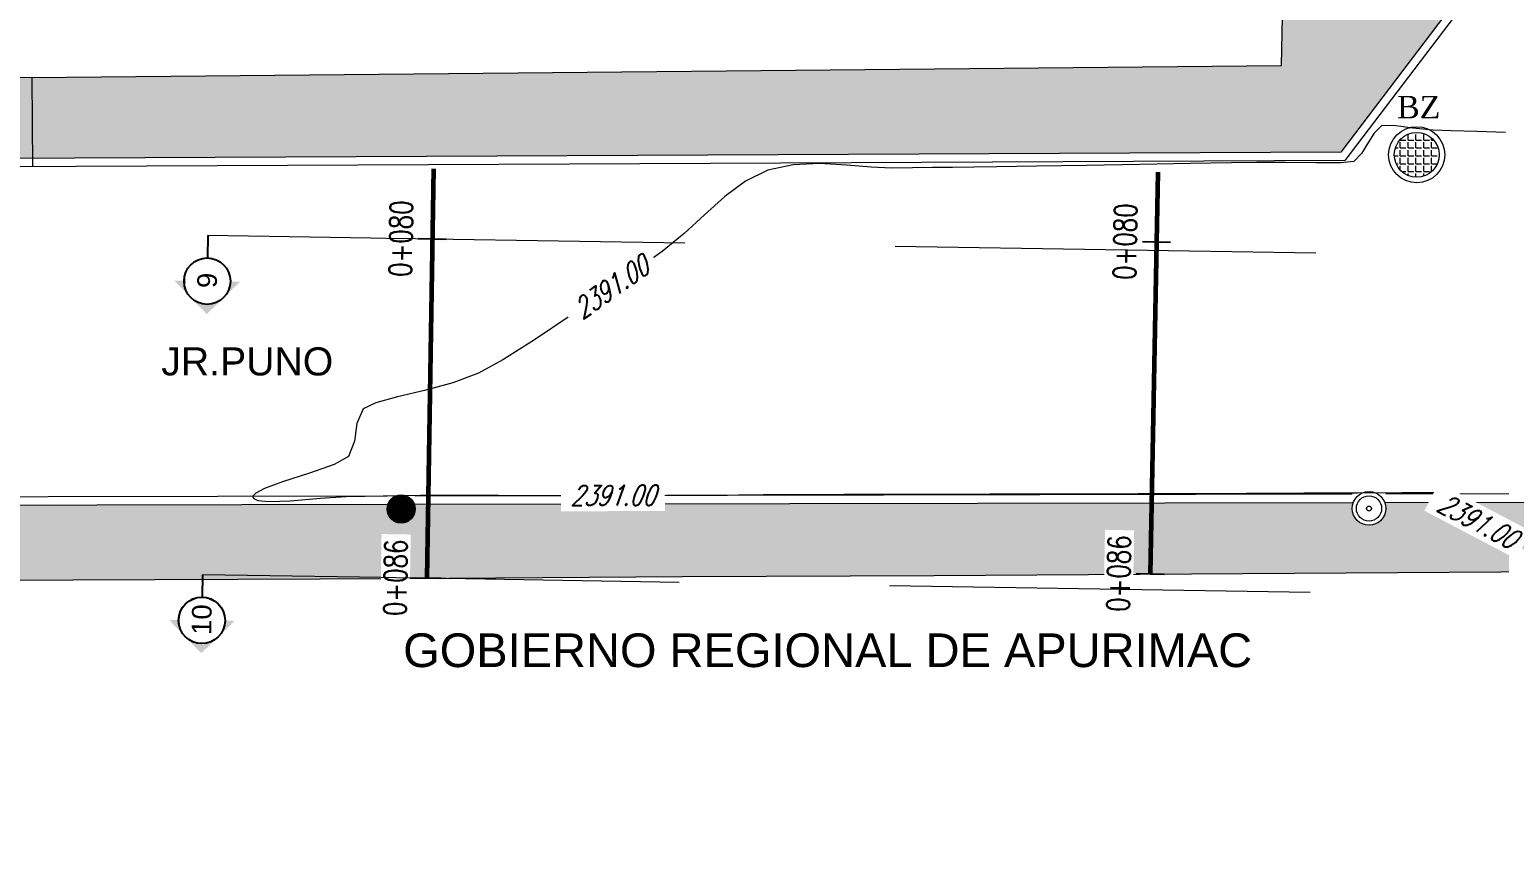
# Model space of a CAD drawing. Header units: metres. Extents: x 0 to 730306, y 0 to 8491524.
# Drawn here: x 729532.95 to 729559.16, y 8491322.2 to 8491336.63 of the extents above; entities that cross this region are included whole.
import ezdxf

# ---------------------------------------------------------------- set-up
doc = ezdxf.new("R2010")
doc.units = ezdxf.units.M
doc.linetypes.add('HIDDEN', pattern=[0.375, 0.25, -0.125])
for name, color, linetype in [('C-ALIG', 9, 'HIDDEN'), ('C-TOPO-MINR', 8, 'Continuous'), ('C-TOPO-TEXT', 7, 'Continuous'), ('G-Formatos', 7, 'Continuous'), ('LINEAS DE SECCIÓN', 150, 'HIDDEN'), ('TEXTO DE SECCIÓN', 11, 'Continuous'), ('V-NODE-TEXT', 11, 'Continuous')]:
    doc.layers.add(name, color=color, linetype=linetype)
for name, color, linetype, lineweight in [('CALLES', 5, 'Continuous', 18), ('ESPINAS', 86, 'Continuous', 0), ('HACH', 7, 'Continuous', 0), ('T-POSTE', 7, 'Continuous', 25), ('TEX-2', 5, 'Continuous', 5), ('TEXTO', 255, 'Continuous', 0)]:
    doc.layers.add(name, color=color, linetype=linetype, lineweight=lineweight)
doc.styles.add('Arial', font='arial.ttf')
doc.styles.add('ROMANS-SP', font='simplex.shx', dxfattribs={"width": 0.75, "height": 1.8, "bigfont": '@extfont2.shx'})
doc.styles.add('SIMPLEX', font='simplex.shx', dxfattribs={"width": 0.75, "oblique": 20, "height": 1.75})
doc.styles.get("Standard").update_dxf_attribs({"font": 'arial.ttf'})

# ---------------------------------------------------------------- blocks, each defined once
blk = doc.blocks.new('AeccTickLine')
blk.add_line((0, -0.5), (0, 0.5))
blk = doc.blocks.new('AeccSectionMark')
at = {"linetype": 'ByBlock', "lineweight": -2}
h = blk.add_hatch(color=0, dxfattribs=at)
h.paths.add_polyline_path([(6, 7.207), (5.646, 6.854, -0.414214), (6.354, 6.854)])
h.paths.add_polyline_path([(5.646, 6.854), (5.293, 6.5), (5.5, 6.5, -0.198912)])
h.paths.add_polyline_path([(6.354, 6.854, -0.198912), (6.5, 6.5), (6.707, 6.5)])
at = {"color": 0, "linetype": 'ByBlock', "lineweight": -2}
blk.add_circle((6, 6.5), 0.5, dxfattribs=at)
blk = doc.blocks.new('BUZON 2')
h = blk.add_hatch()
h.set_pattern_fill('ANGLE', color=0, scale=0.02)
h.set_pattern_definition([(0, (-729608.55375, -8491393.21117), (0, 0.1397), [0.1016, -0.0381]), (90, (-729608.55375, -8491393.21117), (-0.1397, 9e-18), [0.1016, -0.0381])])
h.paths.add_polyline_path([(-0.4, 0, 1), (0.4, 0, 1)])
at = {"color": 0}
for radius in [0.5, 0.4]:
    blk.add_circle((0, 0), radius, dxfattribs=at)
blk = doc.blocks.new('*U150', base_point=(729557.682, 8491334.399, 2390.962))
at = {"layer": 'V-NODE-TEXT', "color": 8, "linetype": 'ByBlock', "insert": (729557.332, 8491335.449, 2390.962), "char_height": 0.4, "attachment_point": 1}
blk.add_mtext('{\\fTimes New Roman|b0|i0|c0|p18;BZ}', dxfattribs=at)
blk = doc.blocks.new('*U151', base_point=(729557.682, 8491334.399, 2390.962))
at = {"color": 7, "linetype": 'ByBlock', "lineweight": -2}
blk.add_blockref('*U150', (729557.682, 8491334.399, 2390.962), dxfattribs=at)
blk = doc.blocks.new('*U152', base_point=(729557.682, 8491334.399, 2390.962))
at = {"color": 7, "linetype": 'ByBlock', "lineweight": -2}
for name in ['*U151', 'BUZON 2']:
    blk.add_blockref(name, (729557.682, 8491334.399, 2390.962), dxfattribs=at)
blk = doc.blocks.new('HIDRANTE')
at = {"color": 1}
for radius in [0.388, 0.291, 0.0566]:
    blk.add_circle((0, 0), radius, dxfattribs=at)
blk = doc.blocks.new('*U155', base_point=(729556.832, 8491328.098, 2391.013))
at = {"color": 0, "linetype": 'ByBlock', "lineweight": -2, "xscale": 0.7727211238843856, "yscale": 0.7727211238843856, "zscale": 0.7727211238843856}
blk.add_blockref('HIDRANTE', (729556.832, 8491328.098, 2391.013), dxfattribs=at)
blk = doc.blocks.new('POSTE DE CONCRETO')
at = {"layer": 'T-POSTE', "lineweight": 0}
h = blk.add_hatch(dxfattribs=at)
h.set_pattern_fill('ANSI31', color=256, scale=0.02, angle=135)
edge = h.paths.add_edge_path()
edge.add_arc((0, 0), 1.73, 0, 360)
blk.add_circle((0, 0), 1.73, dxfattribs=at)
blk = doc.blocks.new('*U156', base_point=(729539.577, 8491328.089, 2391.164))
at = {"color": 3, "linetype": 'ByBlock', "lineweight": -2, "xscale": 0.1446221087505031, "yscale": 0.1446221087505031, "zscale": 0.1446221087505031}
blk.add_blockref('POSTE DE CONCRETO', (729539.577, 8491328.089, 2391.164), dxfattribs=at)

msp = doc.modelspace()

# ---------------------------------------------------------------- hatches: boundary and pattern name
at = {"layer": 'HACH', "lineweight": 0}
h = msp.add_hatch(dxfattribs=at)
h.set_pattern_fill('AR-B816', color=256, scale=0.001)
h.set_pattern_definition([(0, (-12.828, 1.7562), (0, 0.2032), []), (90, (-12.828, 1.7562), (-0.2032, 0.2032), [0.2032, -0.2032])])
h.paths.add_polyline_path([(729558.331, 8491341.646, -0.47408), (729558.032, 8491341.891, -0.476317), (729558.333, 8491342.136), (729558.381, 8491355.185), (729555.687, 8491356.332), (729555.58, 8491351.118), (729555.578, 8491350.984), (729555.577, 8491350.984), (729555.482, 8491346.354), (729555.273, 8491335.991), (729547.153, 8491335.913), (729547.149, 8491334.402), (729556.329, 8491334.446), (729558.314, 8491337.059)])
h.paths.add_polyline_path([(729547.153, 8491335.913), (729532.996, 8491335.777), (729533.002, 8491334.335), (729547.149, 8491334.402)])

# ---------------------------------------------------------------- linework, layer by layer
at = {"lineweight": 5}
msp.add_lwpolyline([(729532.996, 8491335.777), (729533.003, 8491334.185)], dxfattribs=at)
at = {"layer": 'C-ALIG', "color": 5, "linetype": 'HIDDEN', "lineweight": 60, "ltscale": 30}
for p, q in [((729541.416, 8491412.886), (729540.036, 8491326.854)), ((729541.416, 8491412.886), (729540.036, 8491326.854)), ((729541.416, 8491412.886), (729540.036, 8491326.854)), ((729554.562, 8491412.827), (729552.931, 8491326.928)), ((729554.562, 8491412.827), (729552.931, 8491326.928)), ((729554.562, 8491412.827), (729552.931, 8491326.928))]:
    msp.add_line(p, q, dxfattribs=at)
at = {"layer": 'C-TOPO-MINR', "color": 84, "linetype": 'Continuous', "lineweight": 0, "elevation": 2391}
msp.add_lwpolyline([(729559.264, 8491334.795), (729558.752, 8491334.814), (729558.297, 8491334.823), (729557.968, 8491334.835), (729557.612, 8491334.875), (729557.27, 8491334.92), (729557.055, 8491334.914), (729556.923, 8491334.782), (729556.811, 8491334.604), (729556.699, 8491334.423), (729556.563, 8491334.282), (729556.33, 8491334.256), (729555.883, 8491334.253), (729555.343, 8491334.259), (729554.828, 8491334.26), (729554.382, 8491334.253), (729553.65, 8491334.241), (729552.749, 8491334.226), (729551.795, 8491334.21), (729550.905, 8491334.196), (729550.197, 8491334.184), (729549.785, 8491334.178), (729549.409, 8491334.173), (729549.051, 8491334.17), (729548.693, 8491334.166), (729548.317, 8491334.162), (729547.955, 8491334.179), (729547.519, 8491334.217), (729547.044, 8491334.242), (729546.564, 8491334.223), (729546.116, 8491334.126), (729545.717, 8491333.929), (729545.347, 8491333.653), (729544.988, 8491333.33), (729544.622, 8491332.994), (729544.229, 8491332.679), (729543.796, 8491332.37), (729543.227, 8491331.969), (729542.592, 8491331.53), (729541.956, 8491331.104), (729541.389, 8491330.745), (729540.957, 8491330.506), (729540.501, 8491330.334), (729539.996, 8491330.199), (729539.515, 8491330.087), (729539.127, 8491329.982), (729538.903, 8491329.871), (729538.789, 8491329.611), (729538.748, 8491329.294), (729538.638, 8491329.023), (729538.383, 8491328.884), (729537.945, 8491328.728), (729537.464, 8491328.57), (729537.142, 8491328.451), (729536.986, 8491328.37), (729536.939, 8491328.321), (729536.936, 8491328.299), (729536.95, 8491328.274), (729537.022, 8491328.241), (729537.221, 8491328.221), (729537.601, 8491328.236), (729538.139, 8491328.283), (729538.591, 8491328.313), (729538.932, 8491328.318), (729539.257, 8491328.324), (729539.581, 8491328.329), (729539.922, 8491328.332), (729540.257, 8491328.333), (729540.743, 8491328.333), (729541.313, 8491328.332), (729541.898, 8491328.33), (729542.43, 8491328.329), (729542.841, 8491328.329), (729543.222, 8491328.329), (729543.587, 8491328.33), (729543.946, 8491328.331), (729544.308, 8491328.332), (729544.685, 8491328.334), (729545.15, 8491328.337), (729545.593, 8491328.341), (729546.036, 8491328.345), (729546.502, 8491328.348), (729546.875, 8491328.349), (729547.473, 8491328.351), (729548.242, 8491328.353), (729549.127, 8491328.355), (729550.071, 8491328.357), (729551.021, 8491328.359), (729551.922, 8491328.361), (729552.717, 8491328.363), (729553.627, 8491328.366), (729554.641, 8491328.371), (729555.67, 8491328.375), (729556.625, 8491328.379), (729557.417, 8491328.382), (729557.874, 8491328.382), (729558.084, 8491328.38), (729558.15, 8491328.379), (729558.159, 8491328.378), (729558.155, 8491328.374), (729558.128, 8491328.363), (729558.063, 8491328.346), (729558.01, 8491328.326), (729558.15, 8491328.229), (729558.5, 8491328.017), (729558.947, 8491327.782), (729559.379, 8491327.617)], dxfattribs=at)
at = {"layer": 'CALLES', "lineweight": 13}
for points in [[(729521.215, 8491335.926), (729532.996, 8491335.777), (729555.273, 8491335.991), (729555.484, 8491346.463)], [(729558.331, 8491341.641), (729558.314, 8491337.059), (729556.329, 8491334.446), (729521.21, 8491334.28)], [(729558.481, 8491341.641), (729558.464, 8491337.008), (729556.403, 8491334.296), (729521.211, 8491334.13)], [(729539.327, 8491328.316), (729521.198, 8491328.28)], [(729556.532, 8491328.35), (729539.827, 8491328.317)], [(729556.532, 8491328.2), (729539.827, 8491328.167)], [(729562.443, 8491328.211), (729557.132, 8491328.201)], [(729539.327, 8491328.166), (729521.199, 8491328.13)], [(729521.195, 8491326.792), (729524.903, 8491326.788), (729539.603, 8491326.851), (729544.595, 8491326.883), (729549.076, 8491326.902), (729559.183, 8491326.971), (729563.516, 8491326.988)]]:
    msp.add_lwpolyline(points, dxfattribs=at)
msp.add_lwpolyline([(729565.111, 8491322.222), (729565.16, 8491327.004, 0.304611), (729563.07, 8491328.363), (729557.132, 8491328.351)], format="xyb", dxfattribs=at)

# ---------------------------------------------------------------- block references
at = {"layer": 'ESPINAS', "lineweight": 5}
msp.add_blockref('*U152', (729557.682, 8491334.399, 2390.962), dxfattribs=at)
at = {"layer": 'ESPINAS'}
for name, p in [('*U156', (729539.577, 8491328.089, 2391.164)), ('*U155', (729556.832, 8491328.098, 2391.013))]:
    msp.add_blockref(name, p, dxfattribs=at)

# ---------------------------------------------------------------- texts
at = {"layer": 'TEX-2', "lineweight": 9, "style": 'Arial'}
msp.add_text('JR.PUNO', height=0.5, dxfattribs=at).set_placement((729535.302, 8491330.468, -2393.5))
at = {"layer": 'TEXTO', "style": 'Arial'}
msp.add_text('GOBIERNO REGIONAL DE APURIMAC', height=0.6, dxfattribs=at).set_placement((729539.613, 8491325.272, -2393.5))
at = {"layer": 'TEXTO DE SECCIÓN', "color": 11, "linetype": 'Continuous', "lineweight": -3, "char_height": 0.35, "attachment_point": 5, "rotation": 89.0815, "bg_fill": 3, "box_fill_scale": 1.635, "bg_fill_color": 256, "bg_fill_true_color": 13158600, "bg_fill_transparency": 0}
for s, insert, width in [('9', (729536.121, 8491332.161), 0.13283), ('10', (729536.024, 8491326.118), 0.26965)]:
    msp.add_mtext(s, dxfattribs=dict(at, insert=insert, width=width))

# ---------------------------------------------------------------- next in the draw order: texts
for s, insert, width in [('9', (729536.121, 8491332.161), 0.13283), ('10', (729536.024, 8491326.118), 0.26965)]:
    msp.add_mtext(s, dxfattribs=dict(at, insert=insert, width=width))

# ---------------------------------------------------------------- next in the draw order: texts
for s, insert, width in [('9', (729536.121, 8491332.161), 0.13283), ('10', (729536.024, 8491326.118), 0.26965)]:
    msp.add_mtext(s, dxfattribs=dict(at, insert=insert, width=width))

# ---------------------------------------------------------------- next in the draw order: hatches: boundary and pattern name
at = {"layer": 'HACH', "lineweight": 0}
h = msp.add_hatch(dxfattribs=at)
h.set_pattern_fill('AR-CONC', color=9, scale=0.003)
h.set_pattern_definition([(50, (-12.828, 1.7562), (0.546554006988, -0.047817256617), [0.05715, -0.62865]), (355, (-12.828, 1.7562), (-0.105730264275, 0.573170535717), [0.04572, -0.50292175251]), (100.4514447, (-12.78245, 1.7522), (0.44082374127, 0.525353255737), [0.0485700264, -0.5342707338]), (46.1842, (-12.828, 1.9086), (0.813237122676, -0.1261269838), [0.085725, -0.942975]), (96.63555761, (-12.7602, 1.8981), (0.712212402155, 0.74227837379), [0.07285506942, -0.80140682448]), (351.18415117, (-12.828, 1.9086), (0.712212402195, 0.74227837376), [0.06857990121, -0.75437919576]), (21, (-12.7518, 1.8705), (0.454843173807, -0.306795594561), [0.05715, -0.62865]), (326, (-12.7518, 1.8705), (0.185406085043, 0.552563898367), [0.04572, -0.50292]), (71.451445, (-12.7139, 1.84493), (0.640249257836, 0.245768306658), [0.0485700264, -0.5342698128]), (37.5, (-12.828, 1.7562), (0.0092658097518, 0.2536651166195), [0, -0.496824, 0, -0.51054, 0, -0.504825]), (7.5, (-12.828, 1.7562), (0.200458987531, 0.300541724454), [0, -0.291084, 0, -0.485394, 0, -0.192405]), (327.5, (-12.99793, 1.7562), (0.4067717855006, -0.017186231978), [0, -0.1905, 0, -0.59436, 0, -0.78867]), (317.5, (-13.07413, 1.7562), (0.444387544158, 0.0762794731), [0, -0.24765, 0, -0.394716, 0, -0.56007])])
h.paths.add_polyline_path([(729547.135, 8491328.181), (729539.814, 8491328.167, -0.079551), (729539.827, 8491328.089, -1), (729539.327, 8491328.089, -0.078558), (729539.339, 8491328.166), (729521.198, 8491328.13), (729521.195, 8491326.792), (729524.903, 8491326.788), (729539.603, 8491326.851), (729544.595, 8491326.883), (729547.132, 8491326.894)])
h.paths.add_polyline_path([(729563.071, 8491328.213), (729562.915, 8491328.212, -0.118768), (729562.943, 8491328.098, -1), (729562.443, 8491328.098, -0.117767), (729562.47, 8491328.211), (729557.113, 8491328.201, -0.087938), (729557.132, 8491328.098, -1), (729556.532, 8491328.098, -0.086943), (729556.549, 8491328.2), (729547.135, 8491328.181), (729547.132, 8491326.894), (729549.076, 8491326.902), (729559.183, 8491326.971), (729563.516, 8491326.988), (729563.467, 8491322.225), (729564.961, 8491322.222), (729565.01, 8491326.973, 0.30069)])
h.paths.add_polyline_path([(729578.502, 8491326.636), (729575.34, 8491326.831, 0.466276), (729574.659, 8491326.267), (729574.617, 8491322.2), (729575.317, 8491322.199), (729575.356, 8491326.043), (729578.5, 8491325.936)])
h.paths.add_polyline_path([(729578.519, 8491334.334), (729565.365, 8491334.442), (729565.356, 8491333.433), (729578.516, 8491333.166)])
h.paths.add_polyline_path([(729532.996, 8491335.777), (729521.215, 8491335.926), (729521.212, 8491334.28), (729533.002, 8491334.335)])

# ---------------------------------------------------------------- next in the draw order: linework, layer by layer
at = {"layer": 'TEXTO DE SECCIÓN', "color": 11, "linetype": 'Continuous', "lineweight": -3}
for p, q in [((729536.134, 8491332.96), (729536.127, 8491332.561)), ((729536.134, 8491332.96), (729536.127, 8491332.561)), ((729536.134, 8491332.96), (729536.127, 8491332.561)), ((729536.037, 8491326.918), (729536.03, 8491326.518)), ((729536.037, 8491326.918), (729536.03, 8491326.518)), ((729536.037, 8491326.918), (729536.03, 8491326.518))]:
    msp.add_line(p, q, dxfattribs=at)

# ---------------------------------------------------------------- next in the draw order: block references
for p, xscale, yscale, zscale, rotation in [((729541.177, 8491337.451), 0.8284272563609538, 0.8284272563609538, 0.8284272563609538, 179.0815238472392), ((729541.177, 8491337.451), 0.8284272608585398, 0.8284272608585398, 0.8284272608585398, 179.0815238515159), ((729541.177, 8491337.451), 0.8284271812007595, 0.8284271812007595, 0.8284271812007595, 179.0815238493448), ((729541.08, 8491331.409), 0.8284272563609538, 0.8284272563609538, 0.8284272563609538, 179.0815238472392), ((729541.08, 8491331.409), 0.8284272608585398, 0.8284272608585398, 0.8284272608585398, 179.0815238515159), ((729541.08, 8491331.409), 0.8284271812007595, 0.8284271812007595, 0.8284271812007595, 179.0815238493448)]:
    msp.add_blockref('AeccSectionMark', p, dxfattribs=dict(at, xscale=xscale, yscale=yscale, zscale=zscale, rotation=rotation))

# ---------------------------------------------------------------- next in the draw order: texts
at = {"layer": 'C-TOPO-TEXT', "color": 7, "linetype": 'Continuous', "lineweight": 5, "char_height": 0.36, "width": 1.65243, "attachment_point": 5, "style": 'SIMPLEX', "bg_fill": 3, "box_fill_scale": 1.277778, "bg_fill_color": 256, "bg_fill_true_color": 13158600, "bg_fill_transparency": 0}
for insert, rotation in [((729543.319, 8491332.034, 2391), 35.1787), ((729543.352, 8491328.33, 2391), 0.101), ((729558.768, 8491327.876, 2391), 332.3065)]:
    msp.add_mtext('{\\C2;2391.00}', dxfattribs=dict(at, insert=insert, rotation=rotation))
at = {"layer": 'G-Formatos', "color": 2, "linetype": 'Continuous', "lineweight": 9, "char_height": 0.4, "attachment_point": 8, "style": 'ROMANS-SP', "bg_fill": 3, "box_fill_scale": 1.15, "bg_fill_color": 256, "bg_fill_true_color": 13158600, "bg_fill_transparency": 0}
for s, insert, width, rotation in [('{\\C2;0+080}', (729539.773, 8491332.902), 1.44286, 89.0815), ('{\\C2;0+080}', (729552.683, 8491332.849), 1.44286, 88.9122), ('{\\C2;0+086}', (729552.571, 8491326.935), 1.42843, 88.9122), ('{\\C2;0+086}', (729539.676, 8491326.86), 1.42843, 89.0815)]:
    msp.add_mtext(s, dxfattribs=dict(at, insert=insert, width=width, rotation=rotation))

# ---------------------------------------------------------------- next in the draw order: linework, layer by layer
at = {"layer": 'C-TOPO-MINR', "color": 84, "linetype": 'Continuous', "lineweight": 0, "elevation": 2391}
msp.add_lwpolyline([(729559.264, 8491334.795), (729558.752, 8491334.814), (729558.297, 8491334.823), (729557.968, 8491334.835), (729557.612, 8491334.875), (729557.27, 8491334.92), (729557.055, 8491334.914), (729556.923, 8491334.782), (729556.811, 8491334.604), (729556.699, 8491334.423), (729556.563, 8491334.282), (729556.33, 8491334.256), (729555.883, 8491334.253), (729555.343, 8491334.259), (729554.828, 8491334.26), (729554.382, 8491334.253), (729553.65, 8491334.241), (729552.749, 8491334.226), (729551.795, 8491334.21), (729550.905, 8491334.196), (729550.197, 8491334.184), (729549.785, 8491334.178), (729549.409, 8491334.173), (729549.051, 8491334.17), (729548.693, 8491334.166), (729548.317, 8491334.162), (729547.955, 8491334.179), (729547.519, 8491334.217), (729547.044, 8491334.242), (729546.564, 8491334.223), (729546.116, 8491334.126), (729545.717, 8491333.929), (729545.347, 8491333.653), (729544.988, 8491333.33), (729544.622, 8491332.994), (729544.229, 8491332.679), (729543.796, 8491332.37), (729543.227, 8491331.969), (729542.592, 8491331.53), (729541.956, 8491331.104), (729541.389, 8491330.745), (729540.957, 8491330.506), (729540.501, 8491330.334), (729539.996, 8491330.199), (729539.515, 8491330.087), (729539.127, 8491329.982), (729538.903, 8491329.871), (729538.789, 8491329.611), (729538.748, 8491329.294), (729538.638, 8491329.023), (729538.383, 8491328.884), (729537.945, 8491328.728), (729537.464, 8491328.57), (729537.142, 8491328.451), (729536.986, 8491328.37), (729536.939, 8491328.321), (729536.936, 8491328.299), (729536.95, 8491328.274), (729537.022, 8491328.241), (729537.221, 8491328.221), (729537.601, 8491328.236), (729538.139, 8491328.283), (729538.591, 8491328.313), (729538.932, 8491328.318), (729539.257, 8491328.324), (729539.581, 8491328.329), (729539.922, 8491328.332), (729540.257, 8491328.333), (729540.743, 8491328.333), (729541.313, 8491328.332), (729541.898, 8491328.33), (729542.43, 8491328.329), (729542.841, 8491328.329), (729543.222, 8491328.329), (729543.587, 8491328.33), (729543.946, 8491328.331), (729544.308, 8491328.332), (729544.685, 8491328.334), (729545.15, 8491328.337), (729545.593, 8491328.341), (729546.036, 8491328.345), (729546.502, 8491328.348), (729546.875, 8491328.349), (729547.473, 8491328.351), (729548.242, 8491328.353), (729549.127, 8491328.355), (729550.071, 8491328.357), (729551.021, 8491328.359), (729551.922, 8491328.361), (729552.717, 8491328.363), (729553.627, 8491328.366), (729554.641, 8491328.371), (729555.67, 8491328.375), (729556.625, 8491328.379), (729557.417, 8491328.382), (729557.874, 8491328.382), (729558.084, 8491328.38), (729558.15, 8491328.379), (729558.159, 8491328.378), (729558.155, 8491328.374), (729558.128, 8491328.363), (729558.063, 8491328.346), (729558.01, 8491328.326), (729558.15, 8491328.229), (729558.5, 8491328.017), (729558.947, 8491327.782), (729559.379, 8491327.617)], dxfattribs=at)
at = {"layer": 'LINEAS DE SECCIÓN', "color": 150, "linetype": 'HIDDEN', "lineweight": 20, "ltscale": 30}
for points in [[(729567.13, 8491332.464), (729540.133, 8491332.896), (729536.134, 8491332.96)], [(729567.033, 8491326.421), (729540.036, 8491326.854), (729536.037, 8491326.918)]]:
    msp.add_lwpolyline(points, dxfattribs=at)

# ---------------------------------------------------------------- next in the draw order: block references
at = {"layer": 'G-Formatos', "color": 3, "linetype": 'Continuous', "lineweight": 9, "extrusion": (-1.22449e-16, 1.96308e-18, -1), "rotation": 270.9184761413901}
for p, xscale, yscale, zscale in [((-729540.133, 8491332.896), 0.5000000340733469, 0.5000000340733469, 0.5000000340733469), ((-729540.133, 8491332.896), 0.4000000272586776, 0.4000000272586776, 0.4000000272586776), ((-729540.036, 8491326.854), 0.5000000340733469, 0.5000000340733469, 0.5000000340733469), ((-729540.036, 8491326.854), 0.4000000272586776, 0.4000000272586776, 0.4000000272586776)]:
    msp.add_blockref('AeccTickLine', p, dxfattribs=dict(at, xscale=xscale, yscale=yscale, zscale=zscale))
at = {"layer": 'G-Formatos', "color": 3, "linetype": 'Continuous', "lineweight": 9, "extrusion": (-1.22443e-16, 2.32496e-18, -1), "rotation": 271.0878106474457}
for p, xscale, yscale, zscale in [((-729553.043, 8491332.842), 0.5000000340733469, 0.5000000340733469, 0.5000000340733469), ((-729553.043, 8491332.842), 0.4000000272586775, 0.4000000272586775, 0.4000000272586775), ((-729552.931, 8491326.928), 0.5000000340733469, 0.5000000340733469, 0.5000000340733469), ((-729552.931, 8491326.928), 0.4000000272586775, 0.4000000272586775, 0.4000000272586775)]:
    msp.add_blockref('AeccTickLine', p, dxfattribs=dict(at, xscale=xscale, yscale=yscale, zscale=zscale))

# ---------------------------------------------------------------- next in the draw order: texts
at = {"layer": 'C-TOPO-TEXT', "color": 7, "linetype": 'Continuous', "lineweight": 5, "char_height": 0.36, "width": 1.65243, "attachment_point": 5, "style": 'SIMPLEX', "bg_fill": 3, "box_fill_scale": 1.277778, "bg_fill_color": 256, "bg_fill_true_color": 13158600, "bg_fill_transparency": 0}
for insert, rotation in [((729543.319, 8491332.034, 2391), 35.1787), ((729543.352, 8491328.33, 2391), 0.101), ((729558.768, 8491327.876, 2391), 332.3065)]:
    msp.add_mtext('{\\C2;2391.00}', dxfattribs=dict(at, insert=insert, rotation=rotation))
at = {"layer": 'G-Formatos', "color": 2, "linetype": 'Continuous', "lineweight": 9, "char_height": 0.4, "attachment_point": 8, "style": 'ROMANS-SP', "bg_fill": 3, "box_fill_scale": 1.15, "bg_fill_color": 256, "bg_fill_true_color": 13158600, "bg_fill_transparency": 0}
for s, insert, width, rotation in [('{\\C2;0+080}', (729539.773, 8491332.902), 1.44286, 89.0815), ('{\\C2;0+080}', (729552.683, 8491332.849), 1.44286, 88.9122), ('{\\C2;0+086}', (729552.571, 8491326.935), 1.42843, 88.9122), ('{\\C2;0+086}', (729539.676, 8491326.86), 1.42843, 89.0815)]:
    msp.add_mtext(s, dxfattribs=dict(at, insert=insert, width=width, rotation=rotation))

# ---------------------------------------------------------------- next in the draw order: linework, layer by layer
at = {"layer": 'C-TOPO-MINR', "color": 84, "linetype": 'Continuous', "lineweight": 0, "elevation": 2391}
msp.add_lwpolyline([(729559.264, 8491334.795), (729558.752, 8491334.814), (729558.297, 8491334.823), (729557.968, 8491334.835), (729557.612, 8491334.875), (729557.27, 8491334.92), (729557.055, 8491334.914), (729556.923, 8491334.782), (729556.811, 8491334.604), (729556.699, 8491334.423), (729556.563, 8491334.282), (729556.33, 8491334.256), (729555.883, 8491334.253), (729555.343, 8491334.259), (729554.828, 8491334.26), (729554.382, 8491334.253), (729553.65, 8491334.241), (729552.749, 8491334.226), (729551.795, 8491334.21), (729550.905, 8491334.196), (729550.197, 8491334.184), (729549.785, 8491334.178), (729549.409, 8491334.173), (729549.051, 8491334.17), (729548.693, 8491334.166), (729548.317, 8491334.162), (729547.955, 8491334.179), (729547.519, 8491334.217), (729547.044, 8491334.242), (729546.564, 8491334.223), (729546.116, 8491334.126), (729545.717, 8491333.929), (729545.347, 8491333.653), (729544.988, 8491333.33), (729544.622, 8491332.994), (729544.229, 8491332.679), (729543.796, 8491332.37), (729543.227, 8491331.969), (729542.592, 8491331.53), (729541.956, 8491331.104), (729541.389, 8491330.745), (729540.957, 8491330.506), (729540.501, 8491330.334), (729539.996, 8491330.199), (729539.515, 8491330.087), (729539.127, 8491329.982), (729538.903, 8491329.871), (729538.789, 8491329.611), (729538.748, 8491329.294), (729538.638, 8491329.023), (729538.383, 8491328.884), (729537.945, 8491328.728), (729537.464, 8491328.57), (729537.142, 8491328.451), (729536.986, 8491328.37), (729536.939, 8491328.321), (729536.936, 8491328.299), (729536.95, 8491328.274), (729537.022, 8491328.241), (729537.221, 8491328.221), (729537.601, 8491328.236), (729538.139, 8491328.283), (729538.591, 8491328.313), (729538.932, 8491328.318), (729539.257, 8491328.324), (729539.581, 8491328.329), (729539.922, 8491328.332), (729540.257, 8491328.333), (729540.743, 8491328.333), (729541.313, 8491328.332), (729541.898, 8491328.33), (729542.43, 8491328.329), (729542.841, 8491328.329), (729543.222, 8491328.329), (729543.587, 8491328.33), (729543.946, 8491328.331), (729544.308, 8491328.332), (729544.685, 8491328.334), (729545.15, 8491328.337), (729545.593, 8491328.341), (729546.036, 8491328.345), (729546.502, 8491328.348), (729546.875, 8491328.349), (729547.473, 8491328.351), (729548.242, 8491328.353), (729549.127, 8491328.355), (729550.071, 8491328.357), (729551.021, 8491328.359), (729551.922, 8491328.361), (729552.717, 8491328.363), (729553.627, 8491328.366), (729554.641, 8491328.371), (729555.67, 8491328.375), (729556.625, 8491328.379), (729557.417, 8491328.382), (729557.874, 8491328.382), (729558.084, 8491328.38), (729558.15, 8491328.379), (729558.159, 8491328.378), (729558.155, 8491328.374), (729558.128, 8491328.363), (729558.063, 8491328.346), (729558.01, 8491328.326), (729558.15, 8491328.229), (729558.5, 8491328.017), (729558.947, 8491327.782), (729559.379, 8491327.617)], dxfattribs=at)
at = {"layer": 'LINEAS DE SECCIÓN', "color": 150, "linetype": 'HIDDEN', "lineweight": 20, "ltscale": 30}
for points in [[(729567.13, 8491332.464), (729540.133, 8491332.896), (729536.134, 8491332.96)], [(729567.033, 8491326.421), (729540.036, 8491326.854), (729536.037, 8491326.918)]]:
    msp.add_lwpolyline(points, dxfattribs=at)

# ---------------------------------------------------------------- next in the draw order: block references
at = {"layer": 'G-Formatos', "color": 3, "linetype": 'Continuous', "lineweight": 9, "extrusion": (-1.22449e-16, 1.96308e-18, -1), "rotation": 270.9184761413901}
for p, xscale, yscale, zscale in [((-729540.133, 8491332.896), 0.5000000821510704, 0.5000000821510704, 0.5000000821510704), ((-729540.133, 8491332.896), 0.4000000657208564, 0.4000000657208564, 0.4000000657208564), ((-729540.036, 8491326.854), 0.5000000821510704, 0.5000000821510704, 0.5000000821510704), ((-729540.036, 8491326.854), 0.4000000657208564, 0.4000000657208564, 0.4000000657208564)]:
    msp.add_blockref('AeccTickLine', p, dxfattribs=dict(at, xscale=xscale, yscale=yscale, zscale=zscale))
at = {"layer": 'G-Formatos', "color": 3, "linetype": 'Continuous', "lineweight": 9, "extrusion": (-1.22443e-16, 2.32496e-18, -1), "rotation": 271.0878106474457}
for p, xscale, yscale, zscale in [((-729553.043, 8491332.842), 0.5000000821510705, 0.5000000821510705, 0.5000000821510705), ((-729553.043, 8491332.842), 0.4000000657208567, 0.4000000657208567, 0.4000000657208567), ((-729552.931, 8491326.928), 0.5000000821510705, 0.5000000821510705, 0.5000000821510705), ((-729552.931, 8491326.928), 0.4000000657208567, 0.4000000657208567, 0.4000000657208567)]:
    msp.add_blockref('AeccTickLine', p, dxfattribs=dict(at, xscale=xscale, yscale=yscale, zscale=zscale))

# ---------------------------------------------------------------- next in the draw order: texts
at = {"layer": 'C-TOPO-TEXT', "color": 7, "linetype": 'Continuous', "lineweight": 5, "char_height": 0.36, "width": 1.65243, "attachment_point": 5, "style": 'SIMPLEX', "bg_fill": 3, "box_fill_scale": 1.277778, "bg_fill_color": 256, "bg_fill_true_color": 13158600, "bg_fill_transparency": 0}
for insert, rotation in [((729543.319, 8491332.034, 2391), 35.1787), ((729543.352, 8491328.33, 2391), 0.101), ((729558.768, 8491327.876, 2391), 332.3065)]:
    msp.add_mtext('{\\C2;2391.00}', dxfattribs=dict(at, insert=insert, rotation=rotation))
at = {"layer": 'G-Formatos', "color": 2, "linetype": 'Continuous', "lineweight": 9, "char_height": 0.4, "attachment_point": 8, "style": 'ROMANS-SP', "bg_fill": 3, "box_fill_scale": 1.15, "bg_fill_color": 256, "bg_fill_true_color": 13158600, "bg_fill_transparency": 0}
for s, insert, width, rotation in [('{\\C2;0+080}', (729539.773, 8491332.902), 1.44286, 89.0815), ('{\\C2;0+080}', (729552.683, 8491332.849), 1.44286, 88.9122), ('{\\C2;0+086}', (729552.571, 8491326.935), 1.42843, 88.9122), ('{\\C2;0+086}', (729539.676, 8491326.86), 1.42843, 89.0815)]:
    msp.add_mtext(s, dxfattribs=dict(at, insert=insert, width=width, rotation=rotation))

# ---------------------------------------------------------------- next in the draw order: linework, layer by layer
at = {"layer": 'LINEAS DE SECCIÓN', "color": 150, "linetype": 'HIDDEN', "lineweight": 20, "ltscale": 30}
for points in [[(729567.13, 8491332.464), (729540.133, 8491332.896), (729536.134, 8491332.96)], [(729567.033, 8491326.421), (729540.036, 8491326.854), (729536.037, 8491326.918)]]:
    msp.add_lwpolyline(points, dxfattribs=at)

# ---------------------------------------------------------------- next in the draw order: block references
at = {"layer": 'G-Formatos', "color": 3, "linetype": 'Continuous', "lineweight": 9, "extrusion": (-1.22449e-16, 1.96308e-18, -1), "rotation": 270.9184761413901}
for p, xscale, yscale, zscale in [((-729540.133, 8491332.896), 0.5000000794365371, 0.5000000794365371, 0.5000000794365371), ((-729540.133, 8491332.896), 0.4000000635492296, 0.4000000635492296, 0.4000000635492296), ((-729540.036, 8491326.854), 0.5000000794365371, 0.5000000794365371, 0.5000000794365371), ((-729540.036, 8491326.854), 0.4000000635492296, 0.4000000635492296, 0.4000000635492296)]:
    msp.add_blockref('AeccTickLine', p, dxfattribs=dict(at, xscale=xscale, yscale=yscale, zscale=zscale))
at = {"layer": 'G-Formatos', "color": 3, "linetype": 'Continuous', "lineweight": 9, "extrusion": (-1.22443e-16, 2.32496e-18, -1), "rotation": 271.0878106474457}
for p, xscale, yscale, zscale in [((-729553.043, 8491332.842), 0.5000000794365371, 0.5000000794365371, 0.5000000794365371), ((-729553.043, 8491332.842), 0.4000000635492297, 0.4000000635492297, 0.4000000635492297), ((-729552.931, 8491326.928), 0.5000000794365371, 0.5000000794365371, 0.5000000794365371), ((-729552.931, 8491326.928), 0.4000000635492297, 0.4000000635492297, 0.4000000635492297)]:
    msp.add_blockref('AeccTickLine', p, dxfattribs=dict(at, xscale=xscale, yscale=yscale, zscale=zscale))

doc.saveas('drawing.dxf')
